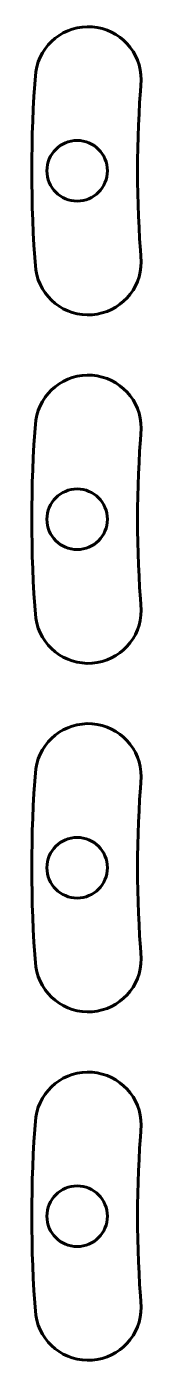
# Model space of a CAD drawing. Header units: millimetres. Extents: x -82 to -74.8, y -32.5 to 55.5.
import ezdxf

# ---------------------------------------------------------------- set-up
doc = ezdxf.new("R2010")
doc.units = ezdxf.units.MM
doc.linetypes.add('K5LT_BASIC', pattern=[0])

msp = doc.modelspace()

# ---------------------------------------------------------------- linework, layer by layer
at = {"color": 150, "linetype": 'K5LT_BASIC', "lineweight": 60, "true_color": 0x0080ff}
for centre in [(-79, 46), (-79, 23), (-79, 0), (-79, -23)]:
    msp.add_circle(centre, 2, dxfattribs=at)
for centre, radius, start, end in [((-78.27, 52), 3.51, 0, 171.23281), ((0, 46), 82, 175.42893, 184.57107), ((0, 46), 75, 175.41143, 184.58857), ((-78.27, 40), 3.51, 188.76719, 0), ((-78.27, 29), 3.51, 0, 171.23281), ((0, 23), 82, 175.42893, 184.57107), ((0, 23), 75, 175.41143, 184.58857), ((-78.27, 17), 3.51, 188.76719, 0), ((-78.27, 6), 3.51, 0, 171.23281), ((0, 0), 82, 175.42893, 184.57107), ((0, 0), 75, 175.41143, 184.58857), ((-78.27, -6), 3.51, 188.76719, 0), ((-78.27, -17), 3.51, 0, 171.23281), ((0, -23), 82, 175.42893, 184.57107), ((0, -23), 75, 175.41143, 184.58857), ((-78.27, -29), 3.51, 188.76719, 0)]:
    msp.add_arc(centre, radius, start, end, dxfattribs=at)

doc.saveas('drawing.dxf')
